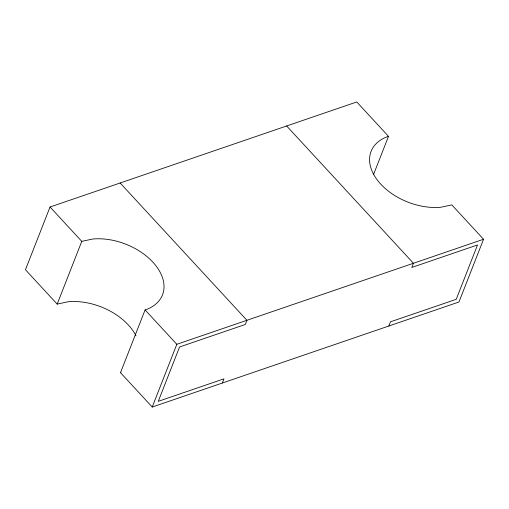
<?xml version="1.0" encoding="UTF-8"?>
<svg xmlns="http://www.w3.org/2000/svg" width="509" height="509" viewBox="0 0 509 509"><rect width="100%" height="100%" fill="white"/><g stroke="black" fill="none" stroke-linecap="round" stroke-linejoin="round"><path stroke-width="0.76" d="M373.466 174.721L388.507 136.336L356.764 101.965L50.035 207.004L25.45 269.738L57.186 304.108L67.945 301.786A52.701 33.804 21.4 0 1 136.011 335.889M57.186 304.108L81.777 241.368L92.53 239.045A52.701 33.804 21.4 0 1 156.384 266.36A52.701 33.804 21.4 0 1 145.542 309.828L145.084 309.924L120.493 372.664L152.236 407.035L458.965 301.996L483.55 239.262L451.814 204.892L441.055 207.214A52.701 33.804 21.4 0 1 377.201 179.9A52.701 33.804 21.4 0 1 388.049 136.437L388.507 136.336M152.236 407.035L176.82 344.294L483.55 239.262M222.344 383.022L223.979 378.842L158.254 401.353L179.562 346.979L245.293 324.468L246.929 320.288L120.149 182.992M388.851 326.008L390.492 321.822L456.223 299.317L477.531 244.944L411.8 267.448L413.442 263.268L286.656 125.977M120.493 372.664L120.951 372.563M50.035 207.004L81.777 241.368M145.084 309.924L176.82 344.294"/></g></svg>
